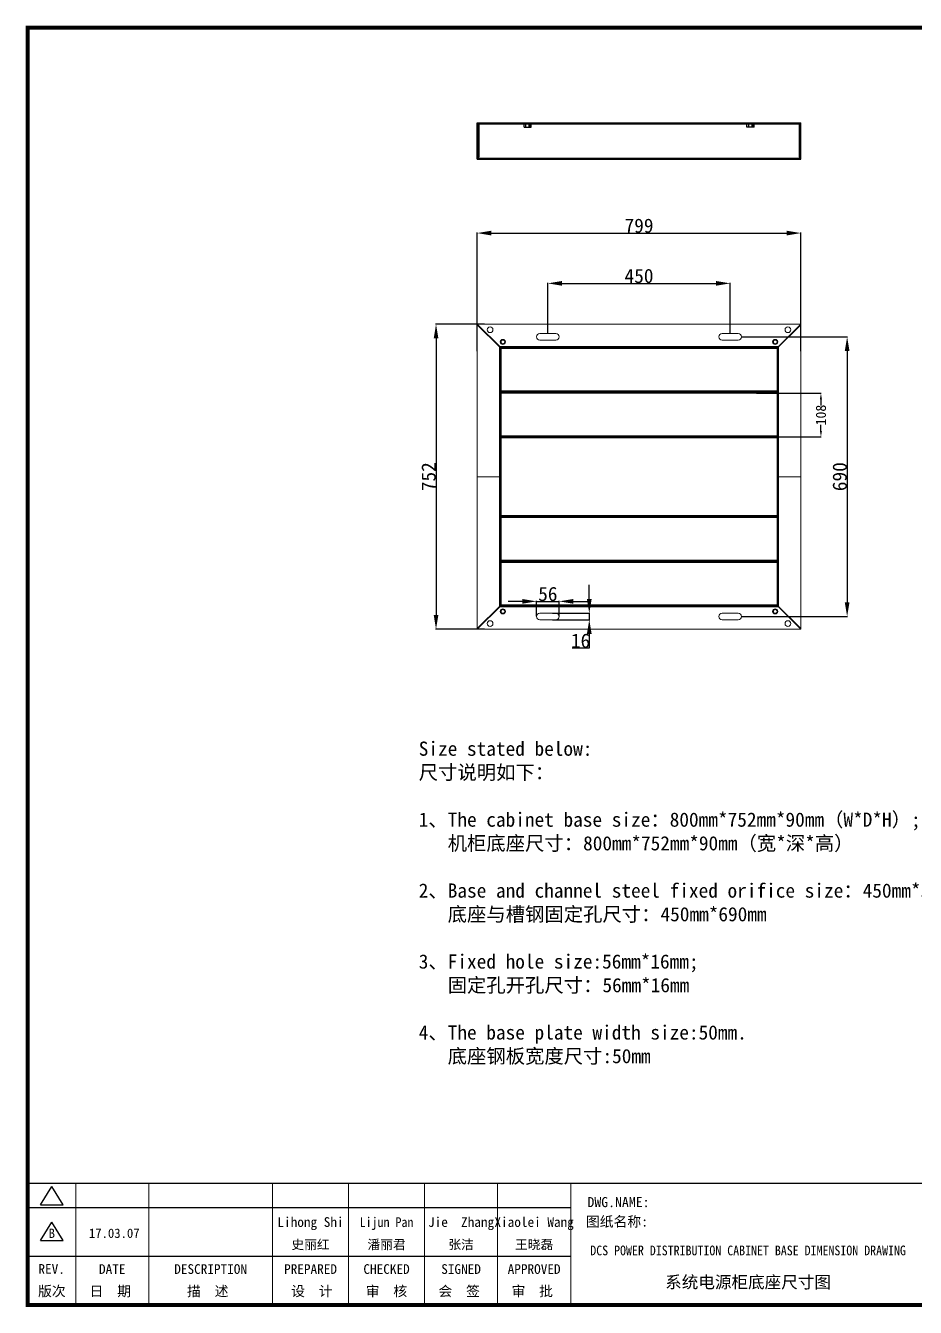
# Model space of a CAD drawing. Extents: x 81444 to 119867, y -54538 to -28747.
# Drawn here: x 91407 to 93603, y -32548 to -29386 of the extents above; entities that cross this region are included whole.
import ezdxf
from ezdxf.enums import TextEntityAlignment as Align

# ---------------------------------------------------------------- set-up
doc = ezdxf.new("R2010")
doc.units = 0
doc.header["$LTSCALE"] = 100
doc.header["$MEASUREMENT"] = 0
doc.layers.add('t', color=1, linetype='Continuous')
doc.layers.add('细实线', color=7, linetype='Continuous', lineweight=20)
doc.styles.get("Standard").update_dxf_attribs({"font": ''})
doc.styles.get('Standard').set_extended_font_data('SimSun')
doc.dimstyles.new('ISO-25', dxfattribs={"dimtxt": 35, "dimasz": 35, "dimexe": 1.25, "dimexo": 0.625, "dimtad": 1, "dimtoh": 1, "dimdec": 0, "dimtxsty": 'Standard', "dimcen": 2.5, "dimadec": 0, "dimazin": 0, "dimtfac": 1, "dimtdec": 0, "dimtmove": 0, "dimatfit": 3, "dimfxl": 0, "dimarcsym": 0})
doc.dimstyles.new('STANDARD$0', dxfattribs={"dimtxt": 25, "dimasz": 15, "dimexe": 0.18, "dimexo": 0.0625, "dimgap": 0.09, "dimtad": 0, "dimdec": 0, "dimzin": 0, "dimdsep": 46, "dimtxsty": 'Standard', "dimcen": 0.09, "dimadec": 0, "dimazin": 0, "dimtfac": 1, "dimtdec": 0, "dimtofl": 0, "dimtmove": 0, "dimatfit": 3, "dimfxl": 0, "dimtolj": 1, "dimtzin": 0, "dimarcsym": 0})

# ---------------------------------------------------------------- blocks, each defined once
blk = doc.blocks.new('底座尺寸图')
at = {"insert": (-105.3, -1673.2), "char_height": 35, "width": 5780.962, "attachment_point": 4}
blk.add_mtext('Size stated below:\\P尺寸说明如下：\\P\\P1、The cabinet base size：{\\fSimSun|b0|i0|c134|p54;800mm*752mm*90mm}（W*D*H）;\\P   机柜底座尺寸：{\\fSimSun|b0|i0|c134|p54;800mm*752mm*90mm}（宽*深*高）\\P\\P2、Base and channel steel fixed orifice size：450mm*540mm;\\P   底座与槽钢固定孔尺寸：{\\fSimSun|b0|i0|c134|p54;450mm*690}mm\\P\\P3、Fixed hole size:56mm*16mm;\\P   固定孔开孔尺寸：56mm*16mm\\P\\P4、The base plate width size:50mm.\\P   底座钢板宽度尺寸:50mm', dxfattribs=at)
blk = doc.blocks.new('图框')
at = {"color": 7}
for p, q in [((0, -2911.6), (1340.2, -2911.6)), ((0, -3031.6), (1340.2, -3031.6))]:
    blk.add_line(p, q, dxfattribs=at)
at = {"color": 7, "const_width": 3}
blk.add_lwpolyline([(4115.6, -2851.6), (0, -2851.6)], dxfattribs=at)
at = {"layer": 't', "color": 7}
for p, q in [((31.9, -2905), (59.9, -2859.1)), ((87.8, -2905), (59.9, -2859.1)), ((31.9, -2905), (87.8, -2905)), ((31.9, -2993), (59.9, -2947.1)), ((87.8, -2993), (59.9, -2947.1)), ((31.9, -2993), (87.8, -2993))]:
    blk.add_line(p, q, dxfattribs=at)
at = {"layer": 't', "color": 7, "const_width": 9.62}
blk.add_lwpolyline([(4115.6, -3151.6), (4115.6, 0), (0, 0), (0, -3151.6)], close=True, dxfattribs=at)
at = {"layer": 't', "color": 7, "const_width": 2.4}
for points in [[(118.8, -2852.8), (118.8, -3151.6)], [(299.1, -2852.8), (299.1, -3151.6)], [(604.4, -2852.8), (604.4, -3156.4)], [(792, -2852.8), (792, -3156.4)], [(979.6, -2852.8), (979.6, -3156.4)], [(1159.9, -2852.8), (1159.9, -3156.4)], [(1340.2, -2852.8), (1340.2, -3156.4)]]:
    blk.add_lwpolyline(points, dxfattribs=at)
at = {"color": 7, "flags": 8}
for tag, p, height in [('DWG.NAME:', (1381.6, -2910.4), 25), ('PROJECTNAME:', (3125.5, -2912.8), 24), ('PROJECTNAME：', (3339.1, -2913.1), 25), ('DWG.NO.:', (3128.2, -3030.4), 24), ('图纸编号', (3315.4, -3052.4), 24), ('FILENO.:', (3128.7, -3106.1), 24), ('文档号', (3317.7, -3124.1), 24)]:
    blk.add_attdef(tag, p, '', height=height, dxfattribs=at)
for tag, height, p in [('RENLIU', 24, (698.2, -2950.4)), ('SHUFENWANG', 24, (885.8, -2950.4)), ('FANGHOU', 24, (1069.7, -2950.4)), ('DANDANLI', 24, (1250, -2950.4)), ('A', 23, (59.9, -2974.9)), ('设计时间', 23, (213.9, -2974.9)), ('刘仁', 23, (698.2, -3002.2)), ('王姝芬', 23, (885.8, -3002.2)), ('侯方', 23, (1069.7, -3002.2)), ('李丹丹', 23, (1250, -3002.2)), ('#10STATIONONTROLCABINETCOVER', 30, (1777.9, -3017.2)), ('PAGEXOFX', 24, (3953.7, -3039.1)), ('REV.', 24, (59.4, -3063)), ('DATE', 24, (208.9, -3063)), ('DESCRIPTION', 24, (451.7, -3063)), ('PREPARED', 24, (698.2, -3063)), ('CHECKED', 24, (885.8, -3063)), ('SIGNED', 24, (1069.7, -3063)), ('APPROVED', 24, (1250, -3063)), ('图纸名称', 30, (1777.9, -3094.7)), ('第几页共几页', 24, (3953.7, -3114.1))]:
    blk.add_attdef(tag, text='', height=height, dxfattribs=at).set_placement(p, align=Align.MIDDLE)
for tag, p in [('图纸名称:', (1377.8, -2965.9)), ('项目名称：', (3121.6, -2984.3)), ('项目名称：', (3325, -2984.3))]:
    blk.add_attdef(tag, text='', height=25, dxfattribs=at).set_placement(p, align=Align.BOTTOM_LEFT)
at = {"color": 7, "width": 0.8, "flags": 8}
blk.add_attdef('HANGZHOUHOLLYSYSAUTOMATIONCO.,LTD.', text='', height=24, dxfattribs=at).set_placement((2770.1, -3045.7), align=Align.MIDDLE)
at = {"layer": 't', "color": 7}
for s, p in [('版次', (59.9, -3117.6)), ('日  期', (204.2, -3117.6)), ('描  述', (444.5, -3117.6)), ('设  计', (701.5, -3117.6)), ('审  核', (885.6, -3117.6)), ('会  签', (1065, -3117.6)), ('审  批', (1245.3, -3117.6))]:
    blk.add_text(s, height=25, dxfattribs=at).set_placement(p, align=Align.MIDDLE_CENTER)
blk = doc.blocks.new('*D242')
at = {"layer": 'Defpoints', "color": 0}
for p in [(93320.1, -29897.4), (92521.1, -30189.7), (93320.1, -30189.7)]:
    blk.add_point(p, dxfattribs=at)
at = {"layer": '细实线', "color": 0, "lineweight": -2}
for p, q in [((92521.1, -30189.1), (92521.1, -29896.2)), ((92556.1, -29897.4), (93285.1, -29897.4)), ((93320.1, -30189.1), (93320.1, -29896.2))]:
    blk.add_line(p, q, dxfattribs=at)
at = {"layer": '细实线', "color": 0}
for points in [[(92556.1, -29891.6), (92556.1, -29903.2), (92521.1, -29897.4)], [(93285.1, -29903.2), (93285.1, -29891.6), (93320.1, -29897.4)]]:
    blk.add_solid(points, dxfattribs=at)
at = {"layer": '细实线', "color": 0, "insert": (92920.6, -29879.3), "char_height": 35, "attachment_point": 5}
blk.add_mtext('799', dxfattribs=at)
blk = doc.blocks.new('*D243')
at = {"layer": 'Defpoints', "color": 0}
for p in [(92540.4, -30122.4), (92419.7, -30874.4), (92540.4, -30874.4)]:
    blk.add_point(p, dxfattribs=at)
at = {"layer": '细实线', "color": 0, "lineweight": -2}
for p, q in [((92539.7, -30122.4), (92418.5, -30122.4)), ((92419.7, -30157.4), (92419.7, -30839.4)), ((92539.7, -30874.4), (92418.5, -30874.4))]:
    blk.add_line(p, q, dxfattribs=at)
at = {"layer": '细实线', "color": 0}
for points in [[(92425.6, -30157.4), (92413.9, -30157.4), (92419.7, -30122.4)], [(92413.9, -30839.4), (92425.6, -30839.4), (92419.7, -30874.4)]]:
    blk.add_solid(points, dxfattribs=at)
at = {"layer": '细实线', "color": 0, "insert": (92401.6, -30498.4), "char_height": 35, "attachment_point": 5, "rotation": 90}
blk.add_mtext('752', dxfattribs=at)
blk = doc.blocks.new('*D244')
at = {"layer": 'Defpoints', "color": 0}
for p in [(93145.6, -30021.4), (92695.6, -30145.4), (93145.6, -30145.4)]:
    blk.add_point(p, dxfattribs=at)
at = {"layer": '细实线', "color": 0, "lineweight": -2}
for p, q in [((92695.6, -30144.8), (92695.6, -30020.2)), ((92730.6, -30021.4), (93110.6, -30021.4)), ((93145.6, -30144.8), (93145.6, -30020.2))]:
    blk.add_line(p, q, dxfattribs=at)
at = {"layer": '细实线', "color": 0}
for points in [[(92730.6, -30015.6), (92730.6, -30027.3), (92695.6, -30021.4)], [(93110.6, -30027.3), (93110.6, -30015.6), (93145.6, -30021.4)]]:
    blk.add_solid(points, dxfattribs=at)
at = {"layer": '细实线', "color": 0, "insert": (92920.6, -30003.3), "char_height": 35, "attachment_point": 5}
blk.add_mtext('450', dxfattribs=at)
blk = doc.blocks.new('*D245')
at = {"layer": 'Defpoints', "color": 0}
for p in [(93173.6, -30153.4), (93173.6, -30843.4), (93434.1, -30843.4)]:
    blk.add_point(p, dxfattribs=at)
at = {"layer": '细实线', "color": 0, "lineweight": -2}
for p, q in [((93174.3, -30153.4), (93435.4, -30153.4)), ((93434.1, -30188.4), (93434.1, -30808.4)), ((93174.3, -30843.4), (93435.4, -30843.4))]:
    blk.add_line(p, q, dxfattribs=at)
at = {"layer": '细实线', "color": 0}
for points in [[(93440, -30188.4), (93428.3, -30188.4), (93434.1, -30153.4)], [(93428.3, -30808.4), (93440, -30808.4), (93434.1, -30843.4)]]:
    blk.add_solid(points, dxfattribs=at)
at = {"layer": '细实线', "color": 0, "insert": (93416, -30498.4), "char_height": 35, "attachment_point": 5, "rotation": 90}
blk.add_mtext('690', dxfattribs=at)
blk = doc.blocks.new('*D246')
at = {"layer": 'Defpoints', "color": 0}
for p in [(92723.6, -30806), (92667.6, -30843.4), (92723.6, -30843.4)]:
    blk.add_point(p, dxfattribs=at)
at = {"layer": '细实线', "color": 0, "lineweight": -2}
for p, q in [((92632.6, -30806), (92597.6, -30806)), ((92667.6, -30842.8), (92667.6, -30804.8)), ((92667.6, -30806), (92723.6, -30806)), ((92723.6, -30842.8), (92723.6, -30804.8)), ((92758.6, -30806), (92793.6, -30806))]:
    blk.add_line(p, q, dxfattribs=at)
at = {"layer": '细实线', "color": 0}
for points in [[(92632.6, -30811.9), (92632.6, -30800.2), (92667.6, -30806)], [(92758.6, -30800.2), (92758.6, -30811.9), (92723.6, -30806)]]:
    blk.add_solid(points, dxfattribs=at)
at = {"layer": '细实线', "color": 0, "insert": (92695.6, -30787.9), "char_height": 35, "attachment_point": 5}
blk.add_mtext('56', dxfattribs=at)
blk = doc.blocks.new('*D247')
at = {"layer": 'Defpoints', "color": 0}
for p in [(92706.2, -30835.4), (92706.2, -30851.4), (92797.9, -30851.4)]:
    blk.add_point(p, dxfattribs=at)
at = {"layer": '细实线', "color": 0, "lineweight": -2}
for p, q in [((92797.9, -30800.4), (92797.9, -30765.4)), ((92706.9, -30835.4), (92799.1, -30835.4)), ((92706.9, -30851.4), (92799.1, -30851.4)), ((92797.9, -30835.4), (92797.9, -30851.4)), ((92797.9, -30886.4), (92797.9, -30921.4)), ((92797.9, -30921.4), (92755.6, -30921.4))]:
    blk.add_line(p, q, dxfattribs=at)
at = {"layer": '细实线', "color": 0}
for points in [[(92792, -30800.4), (92803.7, -30800.4), (92797.9, -30835.4)], [(92803.7, -30886.4), (92792, -30886.4), (92797.9, -30851.4)]]:
    blk.add_solid(points, dxfattribs=at)
at = {"layer": '细实线', "color": 0, "insert": (92776.4, -30903.3), "char_height": 35, "attachment_point": 5}
blk.add_mtext('16', dxfattribs=at)
blk = doc.blocks.new('*D249')
at = {"layer": 'Defpoints', "color": 0}
for p in [(93210.8, -30292.4), (93210.8, -30400.4), (93369.5, -30400.4)]:
    blk.add_point(p, dxfattribs=at)
at = {"layer": '细实线', "color": 0, "lineweight": -2}
for p, q in [((93210.8, -30292.4), (93369.7, -30292.4)), ((93369.5, -30307.4), (93369.5, -30322.7)), ((93369.5, -30385.4), (93369.5, -30370.1)), ((93210.8, -30400.4), (93369.7, -30400.4))]:
    blk.add_line(p, q, dxfattribs=at)
at = {"layer": '细实线', "color": 0}
for points in [[(93372, -30307.4), (93367, -30307.4), (93369.5, -30292.4)], [(93367, -30385.4), (93372, -30385.4), (93369.5, -30400.4)]]:
    blk.add_solid(points, dxfattribs=at)
at = {"layer": '细实线', "color": 0, "insert": (93369.5, -30346.4), "char_height": 25, "attachment_point": 5, "rotation": 90}
blk.add_mtext('\\A1;108', dxfattribs=at)

msp = doc.modelspace()

# ---------------------------------------------------------------- linework, layer by layer
at = {"color": 7, "linetype": 'Continuous'}
for p, q in [((92521.1, -29715), (92521.1, -29625)), ((92521.1, -29625), (93320.1, -29625)), ((92523.1, -29625), (92523.1, -29627.5)), ((92523.1, -29627.5), (93318.1, -29627.5)), ((92523.6, -29630), (92523.6, -29627.5)), ((92523.6, -29630), (92523.6, -29710)), ((92523.6, -29630), (92525.6, -29630)), ((92523.8, -29625), (92523.8, -29627.5)), ((92525.6, -29630), (92525.6, -29710)), ((92540.8, -29627.5), (92540.8, -29625)), ((92546.1, -29627.5), (92546.1, -29625)), ((92547.8, -29627.5), (92547.8, -29625)), ((92553.3, -29627.5), (92553.3, -29625)), ((92560.1, -29627.5), (92560.1, -29625)), ((92571.1, -29625), (92571.1, -29627.5)), ((92571.8, -29625), (92571.8, -29627.5)), ((92636.8, -29635.9), (92636.8, -29627.5)), ((92639.4, -29627.5), (92639.4, -29625)), ((92640.6, -29627.5), (92640.6, -29635.9)), ((92641.2, -29635.9), (92641.2, -29627.5)), ((92641.6, -29635.9), (92641.6, -29627.5)), ((92649.6, -29635.9), (92649.6, -29627.5)), ((92650.1, -29635.9), (92650.1, -29627.5)), ((92650.6, -29627.5), (92650.6, -29635.9)), ((92651.9, -29627.5), (92651.9, -29625)), ((92654.5, -29635.9), (92654.5, -29627.5)), ((92667.6, -29625), (92667.6, -29627.5)), ((92675.6, -29627.5), (92675.6, -29625)), ((92715.6, -29627.5), (92715.6, -29625)), ((92723.6, -29625), (92723.6, -29627.5)), ((93117.6, -29625), (93117.6, -29627.5)), ((93125.6, -29627.5), (93125.6, -29625)), ((93165.6, -29627.5), (93165.6, -29625)), ((93173.6, -29625), (93173.6, -29627.5)), ((93186.8, -29635.9), (93186.8, -29627.5)), ((93189.4, -29627.5), (93189.4, -29625)), ((93190.6, -29627.5), (93190.6, -29635.9)), ((93191.2, -29635.9), (93191.2, -29627.5)), ((93191.6, -29635.9), (93191.6, -29627.5)), ((93199.6, -29635.9), (93199.6, -29627.5)), ((93200.1, -29635.9), (93200.1, -29627.5)), ((93200.6, -29627.5), (93200.6, -29635.9)), ((93201.9, -29627.5), (93201.9, -29625)), ((93204.5, -29635.9), (93204.5, -29627.5)), ((93269.4, -29625), (93269.4, -29627.5)), ((93270.1, -29625), (93270.1, -29627.5)), ((93281.1, -29627.5), (93281.1, -29625)), ((93287.9, -29627.5), (93287.9, -29625)), ((93293.4, -29627.5), (93293.4, -29625)), ((93295.1, -29627.5), (93295.1, -29625)), ((93300.5, -29627.5), (93300.5, -29625)), ((93317.6, -29630), (93315.6, -29630)), ((93315.6, -29630), (93315.6, -29710)), ((93317.4, -29625), (93317.4, -29627.5)), ((93317.6, -29630), (93317.6, -29627.5)), ((93317.6, -29630), (93317.6, -29710)), ((93318.1, -29625), (93318.1, -29627.5)), ((93320.1, -29715), (93320.1, -29625)), ((92636.8, -29635.9), (92654.5, -29635.9)), ((93204.5, -29635.9), (93186.8, -29635.9)), ((92521.1, -29715), (93320.1, -29715)), ((92523.1, -29715), (92523.1, -29712.5)), ((92523.1, -29712.5), (93318.1, -29712.5)), ((92523.6, -29712.5), (92523.6, -29710)), ((92523.6, -29710), (92525.6, -29710)), ((92523.8, -29715), (92523.8, -29712.5)), ((92540.8, -29712.5), (92540.8, -29715)), ((92546.1, -29715), (92546.1, -29712.5)), ((92547.8, -29712.5), (92547.8, -29715)), ((92553.3, -29715), (92553.3, -29712.5)), ((92560.1, -29715), (92560.1, -29712.5)), ((92571.1, -29715), (92571.1, -29712.5)), ((92571.8, -29715), (92571.8, -29712.5)), ((92639.4, -29715), (92639.4, -29712.5)), ((92651.9, -29715), (92651.9, -29712.5)), ((92667.6, -29712.5), (92667.6, -29715)), ((92675.6, -29715), (92675.6, -29712.5)), ((92715.6, -29715), (92715.6, -29712.5)), ((92723.6, -29712.5), (92723.6, -29715)), ((93117.6, -29712.5), (93117.6, -29715)), ((93125.6, -29715), (93125.6, -29712.5)), ((93165.6, -29715), (93165.6, -29712.5)), ((93173.6, -29712.5), (93173.6, -29715)), ((93189.4, -29715), (93189.4, -29712.5)), ((93201.9, -29715), (93201.9, -29712.5)), ((93269.4, -29715), (93269.4, -29712.5)), ((93270.1, -29715), (93270.1, -29712.5)), ((93281.1, -29715), (93281.1, -29712.5)), ((93287.9, -29715), (93287.9, -29712.5)), ((93293.4, -29712.5), (93293.4, -29715)), ((93295.1, -29715), (93295.1, -29712.5)), ((93300.5, -29712.5), (93300.5, -29715)), ((93317.6, -29710), (93315.6, -29710)), ((93317.4, -29715), (93317.4, -29712.5)), ((93317.6, -29712.5), (93317.6, -29710)), ((93318.1, -29715), (93318.1, -29712.5))]:
    msp.add_line(p, q, dxfattribs=at)
at = {"color": 7, "linetype": 'Continuous', "lineweight": 15}
for p, q in [((92521.1, -30122.4), (93320.1, -30122.4)), ((92521.1, -30498.4), (92521.1, -30122.4)), ((92523.8, -30124.4), (92523.1, -30125.1)), ((92523.1, -30125.1), (92576.1, -30178.1)), ((92524.3, -30124.9), (92523.6, -30124.9)), ((92523.6, -30124.9), (92523.6, -30125.6)), ((92576.8, -30177.4), (92523.8, -30124.4)), ((93317.4, -30124.4), (93264.4, -30177.4)), ((93265.1, -30178.1), (93318.1, -30125.1)), ((93316.9, -30124.9), (93317.6, -30124.9)), ((93317.4, -30124.4), (93318.1, -30125.1)), ((93317.6, -30124.9), (93317.6, -30125.6)), ((93320.1, -30122.4), (93320.1, -30498.4)), ((92715.6, -30145.4), (92675.6, -30145.4)), ((92675.6, -30161.4), (92715.6, -30161.4)), ((93165.6, -30145.4), (93125.6, -30145.4)), ((93125.6, -30161.4), (93165.6, -30161.4)), ((92576.1, -30178.1), (92576.1, -30177.4)), ((92576.1, -30177.4), (92576.8, -30177.4)), ((92576.1, -30178.1), (92576.1, -30498.4)), ((92576.8, -30191.9), (92576.1, -30191.9)), ((92576.1, -30196.9), (92576.8, -30196.9)), ((93264.4, -30177.4), (92576.8, -30177.4)), ((92577.3, -30192.4), (92576.8, -30191.9)), ((92576.8, -30191.9), (92576.8, -30196.9)), ((92576.8, -30196.9), (92577.3, -30196.4)), ((92577.6, -30192.4), (92577.3, -30192.4)), ((92577.3, -30192.4), (92577.3, -30196.4)), ((92577.3, -30196.4), (92577.6, -30196.4)), ((92577.6, -30179.4), (92577.6, -30289.4)), ((92578.4, -30179.4), (92577.6, -30179.4)), ((92579.2, -30179.4), (92578.4, -30179.4)), ((93262, -30179.4), (92579.2, -30179.4)), ((93261.1, -30181.9), (92580.1, -30181.9)), ((92580.1, -30181.9), (92580.1, -30286.9)), ((93261.1, -30286.9), (93261.1, -30181.9)), ((93262.9, -30179.4), (93262, -30179.4)), ((93263.6, -30179.4), (93262.9, -30179.4)), ((93263.6, -30289.4), (93263.6, -30179.4)), ((93263.9, -30192.4), (93263.6, -30192.4)), ((93263.6, -30196.4), (93263.9, -30196.4)), ((93264.4, -30191.9), (93263.9, -30192.4)), ((93263.9, -30196.4), (93263.9, -30192.4)), ((93263.9, -30196.4), (93264.4, -30196.9)), ((93264.4, -30177.4), (93265.1, -30177.4)), ((93265.1, -30191.9), (93264.4, -30191.9)), ((93264.4, -30196.9), (93264.4, -30191.9)), ((93264.4, -30196.9), (93265.1, -30196.9)), ((93265.1, -30177.4), (93265.1, -30178.1)), ((93265.1, -30498.4), (93265.1, -30178.1)), ((92576.1, -30208), (92577.6, -30208)), ((93263.6, -30208), (93265.1, -30208)), ((92576.8, -30271.9), (92576.1, -30271.9)), ((92576.1, -30276.9), (92576.8, -30276.9)), ((92577.3, -30272.4), (92576.8, -30271.9)), ((92576.8, -30271.9), (92576.8, -30276.9)), ((92576.8, -30276.9), (92577.3, -30276.4)), ((92577.6, -30272.4), (92577.3, -30272.4)), ((92577.3, -30272.4), (92577.3, -30276.4)), ((92577.3, -30276.4), (92577.6, -30276.4)), ((92577.6, -30289.4), (92580.1, -30289.4)), ((92577.6, -30289.9), (92577.6, -30399.9)), ((92578.4, -30289.9), (92577.6, -30289.9)), ((92577.9, -30289.9), (92577.9, -30289.4)), ((92579.2, -30289.9), (92578.4, -30289.9)), ((93261.1, -30289.9), (92579.2, -30289.9)), ((92580.1, -30286.9), (93261.1, -30286.9)), ((92580.1, -30289.4), (92580.1, -30286.9)), ((92580.1, -30289.4), (93262, -30289.4)), ((93261.1, -30292.4), (92580.1, -30292.4)), ((92580.1, -30292.4), (92580.1, -30397.4)), ((92715.6, -30289.9), (92715.6, -30289.4)), ((92726.1, -30289.9), (92725.3, -30289.4)), ((92731, -30289.4), (92730.2, -30289.9)), ((92750.6, -30289.4), (92749.8, -30289.9)), ((92811.5, -30289.9), (92810.7, -30289.4)), ((92831.1, -30289.9), (92830.3, -30289.4)), ((92836, -30289.4), (92835.2, -30289.9)), ((93006.1, -30289.9), (93005.3, -30289.4)), ((93011, -30289.4), (93010.2, -30289.9)), ((93030.6, -30289.4), (93029.8, -30289.9)), ((93091.5, -30289.9), (93090.7, -30289.4)), ((93111.1, -30289.9), (93110.3, -30289.4)), ((93116, -30289.4), (93115.2, -30289.9)), ((93125.6, -30289.4), (93125.6, -30289.9)), ((93234.4, -30289.4), (93234.4, -30289.9)), ((93238.4, -30289.9), (93238.4, -30289.4)), ((93263.6, -30289.9), (93261.1, -30289.9)), ((93261.1, -30289.9), (93261.1, -30292.4)), ((93261.1, -30397.4), (93261.1, -30292.4)), ((93262, -30289.4), (93262.9, -30289.4)), ((93262.9, -30289.4), (93263.6, -30289.4)), ((93263.4, -30289.4), (93263.4, -30289.9)), ((93263.9, -30272.4), (93263.6, -30272.4)), ((93263.6, -30276.4), (93263.9, -30276.4)), ((93263.6, -30399.9), (93263.6, -30289.9)), ((93264.4, -30271.9), (93263.9, -30272.4)), ((93263.9, -30276.4), (93263.9, -30272.4)), ((93263.9, -30276.4), (93264.4, -30276.9)), ((93265.1, -30271.9), (93264.4, -30271.9)), ((93264.4, -30276.9), (93264.4, -30271.9)), ((93264.4, -30276.9), (93265.1, -30276.9)), ((92576.8, -30302.4), (92576.1, -30302.4)), ((92576.1, -30307.4), (92576.8, -30307.4)), ((92577.3, -30302.9), (92576.8, -30302.4)), ((92576.8, -30302.4), (92576.8, -30307.4)), ((92576.8, -30307.4), (92577.3, -30306.9)), ((92577.6, -30302.9), (92577.3, -30302.9)), ((92577.3, -30302.9), (92577.3, -30306.9)), ((92577.3, -30306.9), (92577.6, -30306.9)), ((93263.9, -30302.9), (93263.6, -30302.9)), ((93263.6, -30306.9), (93263.9, -30306.9)), ((93264.4, -30302.4), (93263.9, -30302.9)), ((93263.9, -30306.9), (93263.9, -30302.9)), ((93263.9, -30306.9), (93264.4, -30307.4)), ((93265.1, -30302.4), (93264.4, -30302.4)), ((93264.4, -30307.4), (93264.4, -30302.4)), ((93264.4, -30307.4), (93265.1, -30307.4)), ((92576.8, -30382.4), (92576.1, -30382.4)), ((92576.1, -30387.4), (92576.8, -30387.4)), ((92577.3, -30382.9), (92576.8, -30382.4)), ((92576.8, -30382.4), (92576.8, -30387.4)), ((92576.8, -30387.4), (92577.3, -30386.9)), ((92577.6, -30382.9), (92577.3, -30382.9)), ((92577.3, -30382.9), (92577.3, -30386.9)), ((92577.3, -30386.9), (92577.6, -30386.9)), ((93263.9, -30382.9), (93263.6, -30382.9)), ((93263.6, -30386.9), (93263.9, -30386.9)), ((93264.4, -30382.4), (93263.9, -30382.9)), ((93263.9, -30386.9), (93263.9, -30382.9)), ((93263.9, -30386.9), (93264.4, -30387.4)), ((93265.1, -30382.4), (93264.4, -30382.4)), ((93264.4, -30387.4), (93264.4, -30382.4)), ((93264.4, -30387.4), (93265.1, -30387.4)), ((92577.6, -30399.9), (92578.4, -30399.9)), ((92577.6, -30400.4), (92578.8, -30400.4)), ((92577.6, -30400.4), (92577.6, -30596.4)), ((92577.9, -30400.4), (92577.9, -30399.9)), ((92578.4, -30399.9), (92579.2, -30399.9)), ((93261.1, -30400.4), (92578.8, -30400.4)), ((92579.2, -30399.9), (93262, -30399.9)), ((92580.1, -30397.4), (93261.1, -30397.4)), ((92580.1, -30402.9), (92580.1, -30593.9)), ((93261.1, -30402.9), (92580.1, -30402.9)), ((92580.6, -30399.9), (92580.6, -30400.4)), ((93260.6, -30400.4), (93260.6, -30399.9)), ((93261.1, -30400.4), (93261.1, -30402.9)), ((93263.6, -30400.4), (93261.1, -30400.4)), ((93261.1, -30593.9), (93261.1, -30402.9)), ((93262, -30399.9), (93262.9, -30399.9)), ((93262.9, -30399.9), (93263.6, -30399.9)), ((93263.4, -30399.9), (93263.4, -30400.4)), ((93263.6, -30596.4), (93263.6, -30400.4)), ((92576.1, -30498.4), (92521.1, -30498.4)), ((92521.1, -30874.4), (92521.1, -30498.4)), ((92576.8, -30495.9), (92576.1, -30495.9)), ((92576.1, -30498.4), (92576.1, -30818.7)), ((92576.1, -30500.9), (92576.8, -30500.9)), ((92577.3, -30496.4), (92576.8, -30495.9)), ((92576.8, -30495.9), (92576.8, -30500.9)), ((92576.8, -30500.9), (92577.3, -30500.4)), ((92577.6, -30496.4), (92577.3, -30496.4)), ((92577.3, -30496.4), (92577.3, -30500.4)), ((92577.3, -30500.4), (92577.6, -30500.4)), ((93263.9, -30496.4), (93263.6, -30496.4)), ((93263.6, -30500.4), (93263.9, -30500.4)), ((93264.4, -30495.9), (93263.9, -30496.4)), ((93263.9, -30500.4), (93263.9, -30496.4)), ((93263.9, -30500.4), (93264.4, -30500.9)), ((93265.1, -30495.9), (93264.4, -30495.9)), ((93264.4, -30500.9), (93264.4, -30495.9)), ((93264.4, -30500.9), (93265.1, -30500.9)), ((93320.1, -30498.4), (93265.1, -30498.4)), ((93265.1, -30818.7), (93265.1, -30498.4)), ((93320.1, -30498.4), (93320.1, -30874.4)), ((92576.8, -30609.4), (92576.1, -30609.4)), ((92577.3, -30609.9), (92576.8, -30609.4)), ((92576.8, -30609.4), (92576.8, -30614.4)), ((92577.6, -30609.9), (92577.3, -30609.9)), ((92577.3, -30609.9), (92577.3, -30613.9)), ((92577.6, -30596.4), (92578.8, -30596.4)), ((92577.6, -30596.9), (92577.6, -30706.9)), ((92578.4, -30596.9), (92577.6, -30596.9)), ((92577.9, -30596.9), (92577.9, -30596.4)), ((92579.2, -30596.9), (92578.4, -30596.9)), ((92578.8, -30596.4), (93262.4, -30596.4)), ((93262, -30596.9), (92579.2, -30596.9)), ((92580.1, -30593.9), (93261.1, -30593.9)), ((93261.1, -30599.4), (92580.1, -30599.4)), ((92580.1, -30599.4), (92580.1, -30704.4)), ((92580.6, -30596.4), (92580.6, -30596.9)), ((93260.6, -30596.9), (93260.6, -30596.4)), ((93261.1, -30704.4), (93261.1, -30599.4)), ((93262.9, -30596.9), (93262, -30596.9)), ((93263.6, -30596.4), (93262.4, -30596.4)), ((93263.6, -30596.9), (93262.9, -30596.9)), ((93263.4, -30596.4), (93263.4, -30596.9)), ((93263.6, -30706.9), (93263.6, -30596.9)), ((93263.9, -30609.9), (93263.6, -30609.9)), ((93264.4, -30609.4), (93263.9, -30609.9)), ((93263.9, -30613.9), (93263.9, -30609.9)), ((93265.1, -30609.4), (93264.4, -30609.4)), ((93264.4, -30614.4), (93264.4, -30609.4)), ((92576.1, -30614.4), (92576.8, -30614.4)), ((92576.8, -30614.4), (92577.3, -30613.9)), ((92577.3, -30613.9), (92577.6, -30613.9)), ((93263.6, -30613.9), (93263.9, -30613.9)), ((93263.9, -30613.9), (93264.4, -30614.4)), ((93264.4, -30614.4), (93265.1, -30614.4)), ((92576.8, -30689.4), (92576.1, -30689.4)), ((92576.1, -30694.4), (92576.8, -30694.4)), ((92577.3, -30689.9), (92576.8, -30689.4)), ((92576.8, -30689.4), (92576.8, -30694.4)), ((92576.8, -30694.4), (92577.3, -30693.9)), ((92577.6, -30689.9), (92577.3, -30689.9)), ((92577.3, -30689.9), (92577.3, -30693.9)), ((92577.3, -30693.9), (92577.6, -30693.9)), ((92577.6, -30706.9), (92580.1, -30706.9)), ((92577.9, -30707.4), (92577.9, -30706.9)), ((92580.1, -30704.4), (93261.1, -30704.4)), ((92580.1, -30706.9), (92580.1, -30704.4)), ((92580.1, -30706.9), (93262, -30706.9)), ((92715.6, -30707.4), (92715.6, -30706.9)), ((92725.3, -30707.4), (92726.1, -30706.9)), ((92730.2, -30706.9), (92731, -30707.4)), ((92749.8, -30706.9), (92750.6, -30707.4)), ((92810.7, -30707.4), (92811.5, -30706.9)), ((92830.3, -30707.4), (92831.1, -30706.9)), ((92835.2, -30706.9), (92836, -30707.4)), ((93005.3, -30707.4), (93006.1, -30706.9)), ((93010.2, -30706.9), (93011, -30707.4)), ((93029.8, -30706.9), (93030.6, -30707.4)), ((93090.7, -30707.4), (93091.5, -30706.9)), ((93110.3, -30707.4), (93111.1, -30706.9)), ((93115.2, -30706.9), (93116, -30707.4)), ((93125.6, -30706.9), (93125.6, -30707.4)), ((93262, -30706.9), (93262.9, -30706.9)), ((93262.9, -30706.9), (93263.6, -30706.9)), ((93263.4, -30706.9), (93263.4, -30707.4)), ((93263.9, -30689.9), (93263.6, -30689.9)), ((93263.6, -30693.9), (93263.9, -30693.9)), ((93264.4, -30689.4), (93263.9, -30689.9)), ((93263.9, -30693.9), (93263.9, -30689.9)), ((93263.9, -30693.9), (93264.4, -30694.4)), ((93265.1, -30689.4), (93264.4, -30689.4)), ((93264.4, -30694.4), (93264.4, -30689.4)), ((93264.4, -30694.4), (93265.1, -30694.4)), ((92576.8, -30719.9), (92576.1, -30719.9)), ((92576.1, -30724.9), (92576.8, -30724.9)), ((92577.3, -30720.4), (92576.8, -30719.9)), ((92576.8, -30719.9), (92576.8, -30724.9)), ((92576.8, -30724.9), (92577.3, -30724.4)), ((92577.6, -30720.4), (92577.3, -30720.4)), ((92577.3, -30720.4), (92577.3, -30724.4)), ((92577.3, -30724.4), (92577.6, -30724.4)), ((92577.6, -30707.4), (92577.6, -30817.4)), ((92578.4, -30707.4), (92577.6, -30707.4)), ((92579.2, -30707.4), (92578.4, -30707.4)), ((93261.1, -30707.4), (92579.2, -30707.4)), ((93261.1, -30709.9), (92580.1, -30709.9)), ((92580.1, -30709.9), (92580.1, -30814.9)), ((93263.6, -30707.4), (93261.1, -30707.4)), ((93261.1, -30707.4), (93261.1, -30709.9)), ((93261.1, -30814.9), (93261.1, -30709.9)), ((93263.6, -30817.4), (93263.6, -30707.4)), ((93263.9, -30720.4), (93263.6, -30720.4)), ((93263.6, -30724.4), (93263.9, -30724.4)), ((93264.4, -30719.9), (93263.9, -30720.4)), ((93263.9, -30724.4), (93263.9, -30720.4)), ((93263.9, -30724.4), (93264.4, -30724.9)), ((93265.1, -30719.9), (93264.4, -30719.9)), ((93264.4, -30724.9), (93264.4, -30719.9)), ((93264.4, -30724.9), (93265.1, -30724.9)), ((92577.6, -30788.8), (92576.1, -30788.8)), ((92576.8, -30799.9), (92576.1, -30799.9)), ((92577.3, -30800.4), (92576.8, -30799.9)), ((92576.8, -30799.9), (92576.8, -30804.9)), ((92577.6, -30800.4), (92577.3, -30800.4)), ((92577.3, -30800.4), (92577.3, -30804.4)), ((93265.1, -30788.8), (93263.6, -30788.8)), ((93263.9, -30800.4), (93263.6, -30800.4)), ((93264.4, -30799.9), (93263.9, -30800.4)), ((93263.9, -30804.4), (93263.9, -30800.4)), ((93265.1, -30799.9), (93264.4, -30799.9)), ((93264.4, -30804.9), (93264.4, -30799.9)), ((92576.1, -30818.7), (92523.1, -30871.7)), ((92523.8, -30872.4), (92576.8, -30819.4)), ((92576.1, -30804.9), (92576.8, -30804.9)), ((92576.1, -30819.4), (92576.1, -30818.7)), ((92576.8, -30819.4), (92576.1, -30819.4)), ((92576.8, -30804.9), (92577.3, -30804.4)), ((92576.8, -30819.4), (93264.4, -30819.4)), ((92577.3, -30804.4), (92577.6, -30804.4)), ((92577.6, -30817.4), (92578.4, -30817.4)), ((92578.4, -30817.4), (92579.2, -30817.4)), ((92579.2, -30817.4), (93262, -30817.4)), ((92580.1, -30814.9), (93261.1, -30814.9)), ((93262, -30817.4), (93262.9, -30817.4)), ((93262.9, -30817.4), (93263.6, -30817.4)), ((93263.6, -30804.4), (93263.9, -30804.4)), ((93263.9, -30804.4), (93264.4, -30804.9)), ((93264.4, -30804.9), (93265.1, -30804.9)), ((93264.4, -30819.4), (93317.4, -30872.4)), ((93265.1, -30819.4), (93264.4, -30819.4)), ((93318.1, -30871.7), (93265.1, -30818.7)), ((93265.1, -30818.7), (93265.1, -30819.4)), ((92715.6, -30835.4), (92675.6, -30835.4)), ((92675.6, -30851.4), (92715.6, -30851.4)), ((93165.6, -30835.4), (93125.6, -30835.4)), ((93125.6, -30851.4), (93165.6, -30851.4)), ((93320.1, -30874.4), (92521.1, -30874.4)), ((92523.8, -30872.4), (92523.1, -30871.7)), ((92523.6, -30871.9), (92523.6, -30871.2)), ((92524.3, -30871.9), (92523.6, -30871.9)), ((93316.9, -30871.9), (93317.6, -30871.9)), ((93317.4, -30872.4), (93318.1, -30871.7)), ((93317.6, -30871.9), (93317.6, -30871.2))]:
    msp.add_line(p, q, dxfattribs=at)
for centre, radius in [((92553.1, -30135.9), 7), ((93288.1, -30135.9), 7), ((92584.6, -30165.9), 6.25), ((92584.6, -30165.9), 5), ((92584.6, -30165.9), 4.5), ((93256.6, -30165.9), 6.25), ((93256.6, -30165.9), 5), ((93256.6, -30165.9), 4.5), ((92584.6, -30830.9), 6.25), ((92584.6, -30830.9), 5), ((92584.6, -30830.9), 4.5), ((93256.6, -30830.9), 6.25), ((93256.6, -30830.9), 5), ((93256.6, -30830.9), 4.5), ((92553.1, -30860.9), 7), ((93288.1, -30860.9), 7)]:
    msp.add_circle(centre, radius, dxfattribs=at)
for centre, radius, start, end in [((92675.6, -30153.4), 8, 90, 270), ((92715.6, -30153.4), 8, 270, 90), ((93125.6, -30153.4), 8, 90, 270), ((93165.6, -30153.4), 8, 270, 90), ((92695.6, -30180.9), 4.1, 121.3881, 158.5399), ((92695.6, -30180.9), 3, 30, 150), ((92695.6, -30180.9), 4.1, 21.4601, 58.6119), ((92920.6, -30180.9), 4.1, 121.3881, 158.5399), ((92920.6, -30180.9), 3, 30, 150), ((92920.6, -30180.9), 4.1, 21.4601, 58.6119), ((93145.6, -30180.9), 4.1, 121.3881, 158.5399), ((93145.6, -30180.9), 3, 30, 150), ((93145.6, -30180.9), 4.1, 21.4601, 58.6119), ((92695.6, -30815.9), 4.1, 201.4601, 238.6119), ((92695.6, -30815.9), 3, 210, 330), ((92695.6, -30815.9), 4.1, 301.3881, 338.5399), ((92920.6, -30815.9), 4.1, 201.4601, 238.6119), ((92920.6, -30815.9), 3, 210, 330), ((92920.6, -30815.9), 4.1, 301.3881, 338.5399), ((93145.6, -30815.9), 4.1, 201.4601, 238.6119), ((93145.6, -30815.9), 3, 210, 330), ((93145.6, -30815.9), 4.1, 301.3881, 338.5399), ((92675.6, -30843.4), 8, 90, 270), ((92715.6, -30843.4), 8, 270, 90), ((93125.6, -30843.4), 8, 90, 270), ((93165.6, -30843.4), 8, 270, 90)]:
    msp.add_arc(centre, radius, start, end, dxfattribs=at)
for points, knots in [([(92579.6, -30165.9), (92579.7, -30165.2), (92579.9, -30163.9), (92581, -30162.2), (92582.7, -30161.1), (92584.6, -30160.7), (92586.6, -30161.1), (92588.3, -30162.2), (92589.4, -30163.9), (92589.6, -30165.2), (92589.6, -30165.9)], [0, 0, 0, 0, 0.125001, 0.249999, 0.374999, 0.5, 0.625001, 0.750001, 0.874999, 1, 1, 1, 1]), ([(92589.6, -30165.9), (92589.6, -30166.5), (92589.4, -30167.8), (92588.3, -30169.5), (92586.6, -30170.6), (92584.6, -30171), (92582.7, -30170.6), (92581, -30169.5), (92579.9, -30167.8), (92579.7, -30166.5), (92579.6, -30165.9)], [0, 0, 0, 0, 0.125, 0.250001, 0.375001, 0.5, 0.624999, 0.749999, 0.875, 1, 1, 1, 1]), ([(93251.6, -30165.9), (93251.7, -30165.2), (93251.9, -30163.9), (93253, -30162.2), (93254.7, -30161.1), (93256.6, -30160.7), (93258.6, -30161.1), (93260.3, -30162.2), (93261.4, -30163.9), (93261.6, -30165.2), (93261.6, -30165.9)], [0, 0, 0, 0, 0.125002, 0.25, 0.375001, 0.499998, 0.625, 0.750001, 0.874999, 1, 1, 1, 1]), ([(93261.6, -30165.9), (93261.6, -30166.5), (93261.4, -30167.8), (93260.3, -30169.5), (93258.6, -30170.6), (93256.6, -30171), (93254.7, -30170.6), (93253, -30169.5), (93251.9, -30167.8), (93251.7, -30166.5), (93251.6, -30165.9)], [0, 0, 0, 0, 0.125, 0.250001, 0.375001, 0.500002, 0.624998, 0.749999, 0.874999, 1, 1, 1, 1]), ([(92580.1, -30181.9), (92579.9, -30181.6), (92579.3, -30180.8), (92578.7, -30179.9), (92578.4, -30179.4)], [0, 0, 0, 0, 0.3529908, 1, 1, 1, 1]), ([(92578.8, -30179.4), (92578.9, -30179.4), (92579.2, -30179.6), (92579.5, -30180.1), (92579.8, -30180.9), (92580, -30181.5), (92580.1, -30181.9)], [0, 0, 0, 0, 0.251458, 0.492488, 0.733534, 1, 1, 1, 1]), ([(93262.9, -30179.4), (93262.7, -30179.7), (93262.2, -30180.5), (93261.6, -30181.3), (93261.1, -30181.9)], [0, 0, 0, 0, 0.352987, 1, 1, 1, 1]), ([(93261.1, -30181.9), (93261.2, -30181.6), (93261.5, -30181), (93261.8, -30180.2), (93262.1, -30179.6), (93262.3, -30179.5), (93262.4, -30179.4)], [0, 0, 0, 0, 0.251495, 0.492508, 0.733566, 1, 1, 1, 1]), ([(92580.1, -30292.4), (92579.9, -30292.1), (92579.3, -30291.3), (92578.7, -30290.4), (92578.4, -30289.9)], [0, 0, 0, 0, 0.352983, 1, 1, 1, 1]), ([(92578.8, -30289.9), (92578.9, -30289.9), (92579.1, -30290.1), (92579.5, -30290.6), (92579.8, -30291.3), (92580, -30292), (92580.1, -30292.3), (92580.1, -30292.4)], [0, 0, 0, 0, 0.234646, 0.475534, 0.716407, 0.957269, 1, 1, 1, 1]), ([(93261.1, -30286.9), (93261.4, -30287.2), (93262, -30288), (93262.5, -30288.8), (93262.9, -30289.4)], [0, 0, 0, 0, 0.35298, 1, 1, 1, 1]), ([(93262.4, -30289.4), (93262.3, -30289.3), (93262.1, -30289.2), (93261.8, -30288.7), (93261.5, -30287.9), (93261.3, -30287.3), (93261.2, -30286.9), (93261.1, -30286.9)], [0, 0, 0, 0, 0.234648, 0.475533, 0.716408, 0.957279, 1, 1, 1, 1]), ([(92580.1, -30402.9), (92579.8, -30402.7), (92579.2, -30402.3), (92578.3, -30401.6), (92577.8, -30401), (92577.7, -30400.6), (92577.6, -30400.4)], [0, 0, 0, 0, 0.238053, 0.492904, 0.74781, 1, 1, 1, 1]), ([(92578.4, -30399.9), (92578.6, -30399.6), (92579.1, -30398.8), (92579.7, -30397.9), (92580.1, -30397.4)], [0, 0, 0, 0, 0.353006, 1, 1, 1, 1]), ([(92580.1, -30397.4), (92580, -30397.7), (92579.8, -30398.3), (92579.5, -30399.1), (92579.2, -30399.7), (92579, -30399.8), (92578.8, -30399.9)], [0, 0, 0, 0, 0.251489, 0.492505, 0.733565, 1, 1, 1, 1]), ([(92578.8, -30400.4), (92578.9, -30400.7), (92578.9, -30401.2), (92579.5, -30402.1), (92579.9, -30402.6), (92580.1, -30402.9)], [0, 0, 0, 0, 0.339917, 0.681047, 1, 1, 1, 1]), ([(92578.8, -30400.4), (92578.9, -30400.4), (92579.1, -30400.5), (92579.4, -30401), (92579.7, -30401.7), (92580, -30402.4), (92580.1, -30402.8), (92580.1, -30402.9)], [0, 0, 0, 0, 0.242086, 0.468382, 0.694652, 0.920942, 1, 1, 1, 1]), ([(92579.4, -30401.9), (92579.4, -30401.9), (92579.6, -30402.1), (92579.8, -30402.4), (92580, -30402.7), (92580.1, -30402.9)], [0, 0, 0, 0, 0.169451, 0.619218, 1, 1, 1, 1]), ([(93261.1, -30397.4), (93261.4, -30397.7), (93262, -30398.5), (93262.5, -30399.3), (93262.9, -30399.9)], [0, 0, 0, 0, 0.35298, 1, 1, 1, 1]), ([(93262.4, -30399.9), (93262.3, -30399.8), (93262.1, -30399.7), (93261.8, -30399.1), (93261.5, -30398.3), (93261.3, -30397.7), (93261.1, -30397.4)], [0, 0, 0, 0, 0.251463, 0.492491, 0.733531, 1, 1, 1, 1]), ([(92577.6, -30596.4), (92577.7, -30596.2), (92577.7, -30595.8), (92578.3, -30595.1), (92579.1, -30594.5), (92579.8, -30594.1), (92580.1, -30593.9)], [0, 0, 0, 0, 0.23803, 0.492882, 0.747789, 1, 1, 1, 1]), ([(92580.1, -30599.4), (92579.9, -30599.1), (92579.3, -30598.3), (92578.7, -30597.4), (92578.4, -30596.9)], [0, 0, 0, 0, 0.352983, 1, 1, 1, 1]), ([(92578.8, -30596.4), (92578.9, -30596.1), (92578.9, -30595.5), (92579.5, -30594.7), (92579.9, -30594.1), (92580.1, -30593.9)], [0, 0, 0, 0, 0.339917, 0.681047, 1, 1, 1, 1]), ([(92580.1, -30593.9), (92580, -30594.2), (92579.8, -30594.8), (92579.5, -30595.6), (92579.2, -30596.1), (92579, -30596.4), (92578.9, -30596.4), (92578.8, -30596.4)], [0, 0, 0, 0, 0.24209, 0.468404, 0.69468, 0.920975, 1, 1, 1, 1]), ([(92578.8, -30596.9), (92578.9, -30596.9), (92579.2, -30597.1), (92579.5, -30597.6), (92579.8, -30598.4), (92580, -30599), (92580.1, -30599.4)], [0, 0, 0, 0, 0.251459, 0.492491, 0.733533, 1, 1, 1, 1]), ([(92579.4, -30594.9), (92579.4, -30594.8), (92579.6, -30594.7), (92579.8, -30594.3), (92580, -30594), (92580.1, -30593.9)], [0, 0, 0, 0, 0.1694622, 0.6192161, 1, 1, 1, 1]), ([(93261.1, -30593.9), (93261.5, -30594.1), (93262.1, -30594.5), (93262.9, -30595.1), (93263.5, -30595.7), (93263.6, -30596.2), (93263.6, -30596.4)], [0, 0, 0, 0, 0.23805, 0.492897, 0.747809, 1, 1, 1, 1]), ([(93262.4, -30596.4), (93262.4, -30596.1), (93262.3, -30595.5), (93261.8, -30594.7), (93261.4, -30594.1), (93261.1, -30593.9)], [0, 0, 0, 0, 0.339918, 0.681049, 1, 1, 1, 1]), ([(93261.9, -30594.9), (93261.8, -30594.8), (93261.7, -30594.7), (93261.4, -30594.3), (93261.2, -30594), (93261.1, -30593.9)], [0, 0, 0, 0, 0.1694622, 0.6192161, 1, 1, 1, 1]), ([(93262.4, -30596.4), (93262.3, -30596.3), (93262.1, -30596.3), (93261.8, -30595.8), (93261.5, -30595.1), (93261.3, -30594.4), (93261.2, -30594), (93261.1, -30593.9)], [0, 0, 0, 0, 0.242084, 0.468384, 0.694659, 0.920949, 1, 1, 1, 1]), ([(93262.9, -30596.9), (93262.7, -30597.2), (93262.2, -30598), (93261.6, -30598.8), (93261.1, -30599.4)], [0, 0, 0, 0, 0.352995, 1, 1, 1, 1]), ([(93261.1, -30599.4), (93261.2, -30599.1), (93261.5, -30598.5), (93261.8, -30597.7), (93262.1, -30597.1), (93262.3, -30597), (93262.4, -30596.9)], [0, 0, 0, 0, 0.251497, 0.492511, 0.733563, 1, 1, 1, 1]), ([(93261.1, -30704.4), (93261.4, -30704.7), (93262, -30705.5), (93262.5, -30706.3), (93262.9, -30706.9)], [0, 0, 0, 0, 0.35298, 1, 1, 1, 1]), ([(93262.4, -30706.9), (93262.3, -30706.8), (93262.1, -30706.7), (93261.8, -30706.2), (93261.5, -30705.4), (93261.3, -30704.8), (93261.2, -30704.4), (93261.1, -30704.4)], [0, 0, 0, 0, 0.234648, 0.475533, 0.716404, 0.957275, 1, 1, 1, 1]), ([(92580.1, -30709.9), (92579.9, -30709.6), (92579.3, -30708.8), (92578.7, -30707.9), (92578.4, -30707.4)], [0, 0, 0, 0, 0.352983, 1, 1, 1, 1]), ([(92578.8, -30707.4), (92578.9, -30707.4), (92579.1, -30707.6), (92579.5, -30708.1), (92579.8, -30708.8), (92580, -30709.5), (92580.1, -30709.8), (92580.1, -30709.9)], [0, 0, 0, 0, 0.234646, 0.475534, 0.716404, 0.957273, 1, 1, 1, 1]), ([(92578.4, -30817.4), (92578.6, -30817.1), (92579.1, -30816.3), (92579.7, -30815.4), (92580.1, -30814.9)], [0, 0, 0, 0, 0.352999, 1, 1, 1, 1]), ([(92580.1, -30814.9), (92580, -30815.2), (92579.8, -30815.8), (92579.5, -30816.6), (92579.2, -30817.2), (92579, -30817.3), (92578.8, -30817.4)], [0, 0, 0, 0, 0.251493, 0.492508, 0.733565, 1, 1, 1, 1]), ([(92579.6, -30830.9), (92579.7, -30830.2), (92579.9, -30828.9), (92581, -30827.2), (92582.7, -30826.1), (92584.6, -30825.7), (92586.6, -30826.1), (92588.3, -30827.2), (92589.4, -30828.9), (92589.6, -30830.2), (92589.6, -30830.9)], [0, 0, 0, 0, 0.125, 0.25, 0.375, 0.5, 0.625, 0.75, 0.875, 1, 1, 1, 1]), ([(92589.6, -30830.9), (92589.6, -30831.5), (92589.4, -30832.8), (92588.3, -30834.5), (92586.6, -30835.6), (92584.6, -30836), (92582.7, -30835.6), (92581, -30834.5), (92579.9, -30832.8), (92579.7, -30831.5), (92579.6, -30830.9)], [0, 0, 0, 0, 0.125, 0.25, 0.375, 0.5, 0.625, 0.75, 0.875, 1, 1, 1, 1]), ([(93251.6, -30830.9), (93251.7, -30830.2), (93251.9, -30828.9), (93253, -30827.2), (93254.7, -30826.1), (93256.6, -30825.7), (93258.6, -30826.1), (93260.3, -30827.2), (93261.4, -30828.9), (93261.6, -30830.2), (93261.6, -30830.9)], [0, 0, 0, 0, 0.1250005, 0.2500001, 0.3750015, 0.4999985, 0.6249993, 0.7500006, 0.8750002, 1, 1, 1, 1]), ([(93261.6, -30830.9), (93261.6, -30831.5), (93261.4, -30832.8), (93260.3, -30834.5), (93258.6, -30835.6), (93256.6, -30836), (93254.7, -30835.6), (93253, -30834.5), (93251.9, -30832.8), (93251.7, -30831.5), (93251.6, -30830.9)], [0, 0, 0, 0, 0.1249997, 0.2499994, 0.3750007, 0.5000015, 0.6249985, 0.7499999, 0.8749995, 1, 1, 1, 1]), ([(93261.1, -30814.9), (93261.4, -30815.2), (93262, -30816), (93262.5, -30816.8), (93262.9, -30817.4)], [0, 0, 0, 0, 0.352981, 1, 1, 1, 1]), ([(93262.4, -30817.4), (93262.3, -30817.3), (93262.1, -30817.2), (93261.8, -30816.6), (93261.5, -30815.8), (93261.3, -30815.2), (93261.1, -30814.9)], [0, 0, 0, 0, 0.251462, 0.492491, 0.733531, 1, 1, 1, 1])]:
    msp.add_open_spline(points, degree=3, knots=knots, dxfattribs=at)

# ---------------------------------------------------------------- block references
at = {"color": 1}
ref = msp.add_blockref('图框', (91411.8, -29390.3), dxfattribs=at)
ref.add_attrib('图纸名称', '系统电源柜底座尺寸图', dxfattribs={"color": 7, "height": 30, "flags": 8}).set_placement((93189.7, -32485), align=Align.MIDDLE)
ref.add_attrib('刘仁', '史丽红', dxfattribs={"color": 7, "height": 23, "flags": 8}).set_placement((92110, -32392.5), align=Align.MIDDLE)
ref.add_attrib('王姝芬', '潘丽君', dxfattribs={"color": 7, "height": 23, "flags": 8}).set_placement((92297.6, -32392.5), align=Align.MIDDLE)
ref.add_attrib('侯方', '张洁', dxfattribs={"color": 7, "height": 23, "flags": 8}).set_placement((92481.5, -32392.5), align=Align.MIDDLE)
ref.add_attrib('李丹丹', '王晓磊', dxfattribs={"color": 7, "height": 23, "flags": 8}).set_placement((92661.8, -32392.5), align=Align.MIDDLE)
ref.add_attrib('设计时间', '17.03.07', dxfattribs={"color": 7, "height": 23, "flags": 8}).set_placement((91625.7, -32365.2), align=Align.MIDDLE)
ref.add_attrib('A', 'B', dxfattribs={"color": 7, "height": 23, "flags": 8}).set_placement((91471.7, -32365.2), align=Align.MIDDLE)
ref.add_attrib('REV.', 'REV.', dxfattribs={"color": 7, "height": 24, "flags": 8}).set_placement((91471.2, -32453.4), align=Align.MIDDLE)
ref.add_attrib('DATE', 'DATE', dxfattribs={"color": 7, "height": 24, "flags": 8}).set_placement((91620.7, -32453.4), align=Align.MIDDLE)
ref.add_attrib('DESCRIBE', 'DESCRIPTION', dxfattribs={"color": 7, "height": 24, "flags": 8}).set_placement((91863.5, -32453.4), align=Align.MIDDLE)
ref.add_attrib('PREPARE', 'PREPARED', dxfattribs={"color": 7, "height": 24, "flags": 8}).set_placement((92110, -32453.4), align=Align.MIDDLE)
ref.add_attrib('VERIFY', 'CHECKED', dxfattribs={"color": 7, "height": 24, "flags": 8}).set_placement((92297.6, -32453.4), align=Align.MIDDLE)
ref.add_attrib('SIGN', 'SIGNED', dxfattribs={"color": 7, "height": 24, "flags": 8}).set_placement((92481.5, -32453.4), align=Align.MIDDLE)
ref.add_attrib('APPROVER', 'APPROVED', dxfattribs={"color": 7, "height": 24, "flags": 8}).set_placement((92661.8, -32453.4), align=Align.MIDDLE)
ref.add_attrib('RENLIU', 'Lihong Shi', dxfattribs={"color": 7, "height": 24, "flags": 8}).set_placement((92110, -32340.7), align=Align.MIDDLE)
ref.add_attrib('SHUFENWANG', 'Lijun Pan', dxfattribs={"color": 7, "height": 24, "width": 0.9, "flags": 8}).set_placement((92297.6, -32340.7), align=Align.MIDDLE)
ref.add_attrib('FANGHOU', 'Jie  Zhang', dxfattribs={"color": 7, "height": 24, "flags": 8}).set_placement((92481.5, -32340.7), align=Align.MIDDLE)
ref.add_attrib('DANDANLI', 'Xiaolei Wang', dxfattribs={"color": 7, "height": 24, "flags": 8}).set_placement((92661.8, -32340.7), align=Align.MIDDLE)
ref.add_attrib('DWG.NAME:', 'DWG.NAME:', (92793.4, -32300.7), dxfattribs={"color": 7, "height": 25, "flags": 8})
ref.add_attrib('#10STATIONONTROLCABINETCOVER', 'DCS POWER DISTRIBUTION CABINET BASE DIMENSION DRAWING', dxfattribs={"color": 7, "height": 24, "width": 0.9, "flags": 8}).set_placement((93189.7, -32407.5), align=Align.MIDDLE)
ref.add_attrib('图纸名称:', '图纸名称:', dxfattribs={"color": 7, "height": 25, "flags": 8}).set_placement((92789.6, -32356.3), align=Align.BOTTOM_LEFT)
msp.add_blockref('底座尺寸图', (92482.3, -29877.8))

# ---------------------------------------------------------------- dimensions: what is measured, and where the dimension line sits
at = {"layer": '细实线', "color": 3}
for base, p1, p2, picture, middle in [((93320.1, -29897.4), (92521.1, -30189.7), (93320.1, -30189.7), '*D242', (92920.6, -29879.3)), ((93145.6, -30021.4), (92695.6, -30145.4), (93145.6, -30145.4), '*D244', (92920.6, -30003.3)), ((92723.6, -30806), (92667.6, -30843.4), (92723.6, -30843.4), '*D246', (92695.6, -30787.9))]:
    dim = msp.add_linear_dim(base=base, p1=p1, p2=p2, dimstyle='ISO-25', dxfattribs=at)
    dim.commit()
    dim.dimension.update_dxf_attribs({"geometry": picture, "text_midpoint": middle})
for base, p1, p2, picture, middle in [((92419.7, -30874.4), (92540.4, -30122.4), (92540.4, -30874.4), '*D243', (92401.6, -30498.4)), ((93434.1, -30843.4), (93173.6, -30153.4), (93173.6, -30843.4), '*D245', (93416, -30498.4)), ((92797.9, -30851.4), (92706.2, -30835.4), (92706.2, -30851.4), '*D247', (92776.4, -30903.3))]:
    dim = msp.add_linear_dim(base=base, p1=p1, p2=p2, angle=90, dimstyle='ISO-25', dxfattribs=at)
    dim.commit()
    dim.dimension.update_dxf_attribs({"geometry": picture, "text_midpoint": middle})
at = {"layer": '细实线'}
dim = msp.add_linear_dim(base=(93369.5, -30400.4), p1=(93210.8, -30292.4), p2=(93210.8, -30400.4), angle=90, dimstyle='STANDARD$0', dxfattribs=at)
dim.commit()
dim.dimension.update_dxf_attribs({"geometry": '*D249', "text_midpoint": (93369.5, -30346.4)})

doc.saveas('drawing.dxf')
